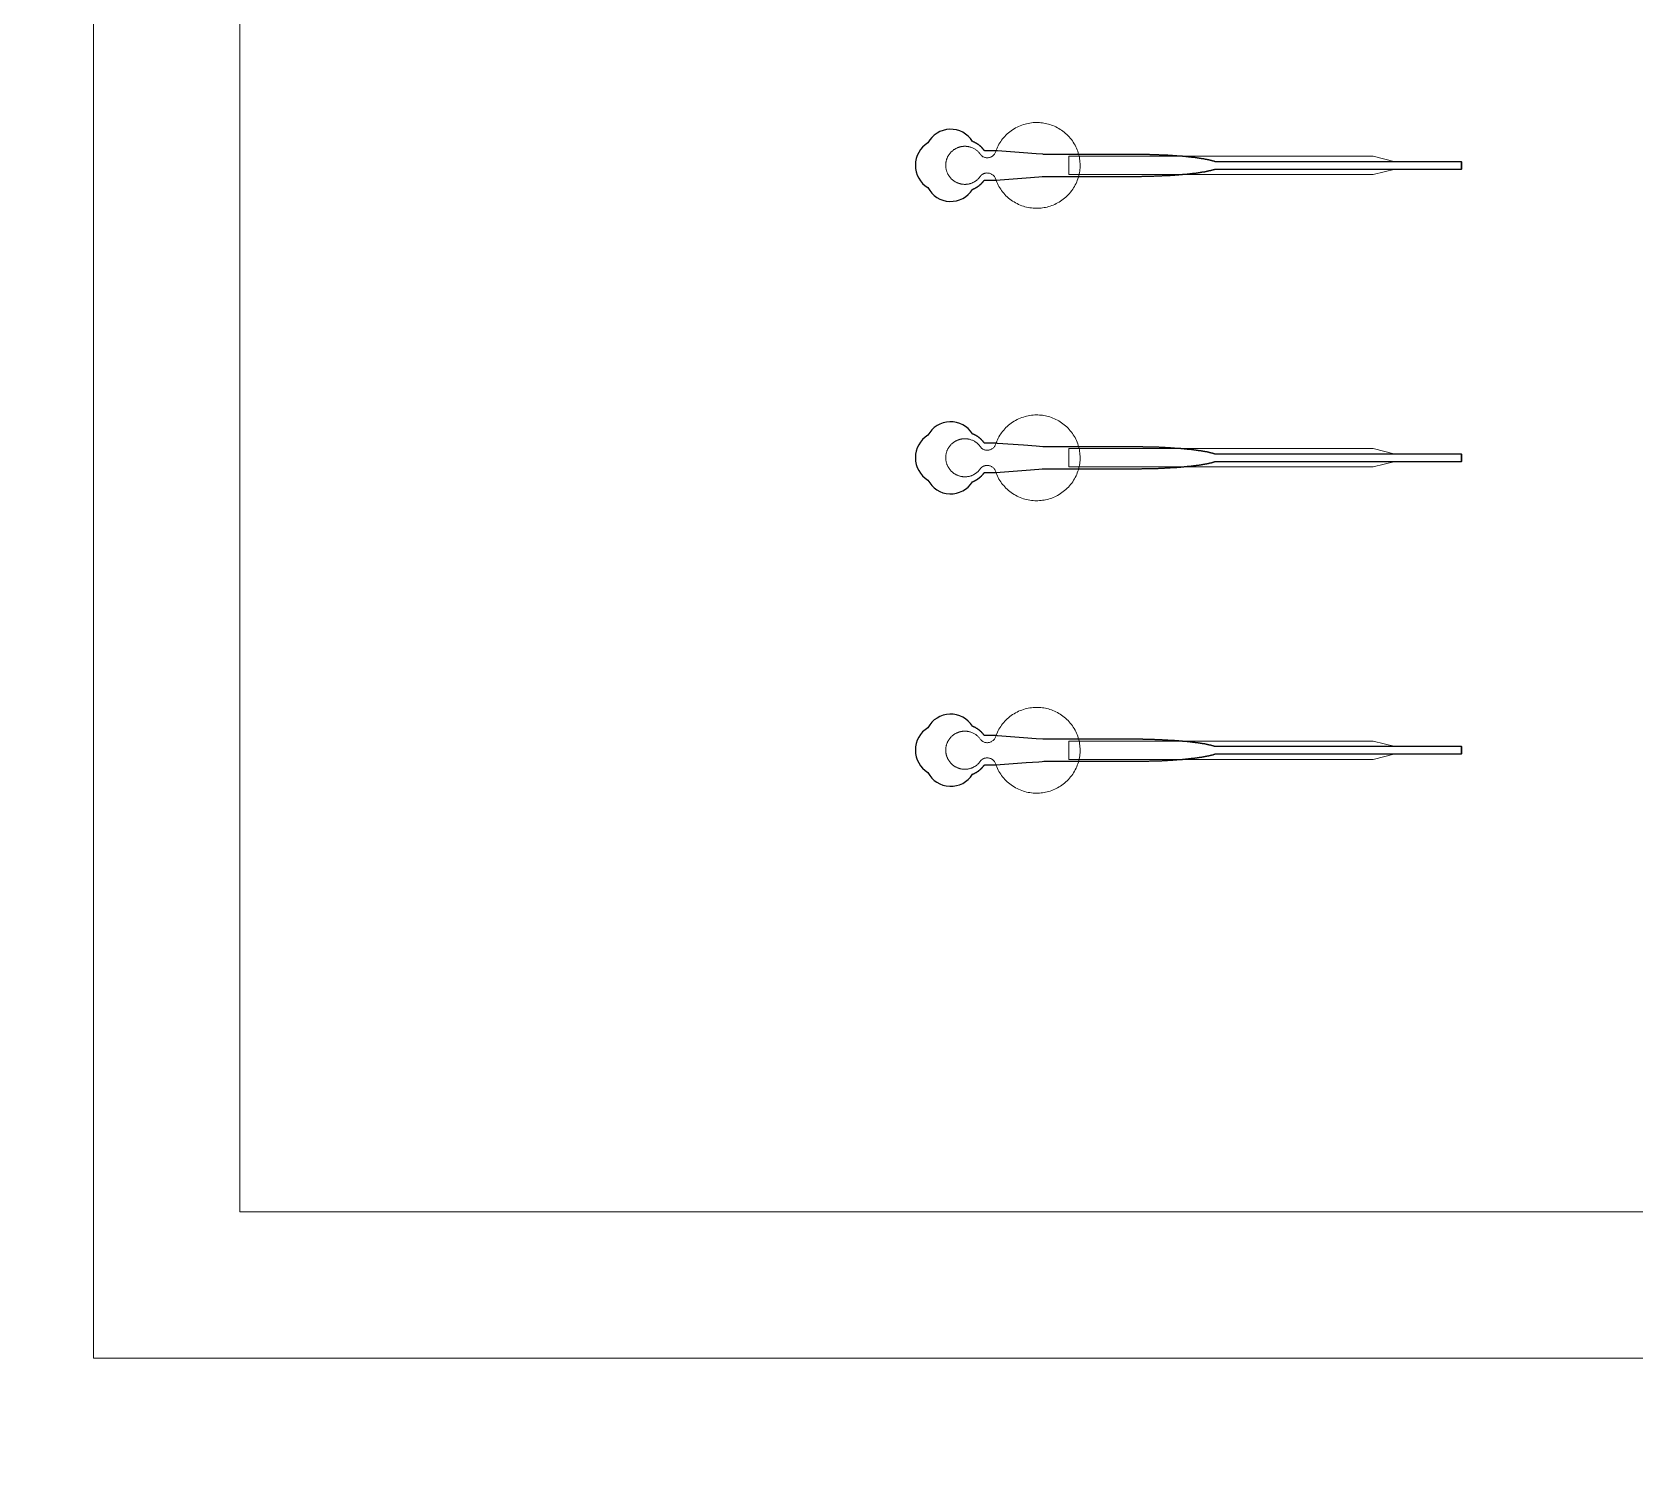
# Model space of a CAD drawing. Header units: inches. Extents: x -52997 to 52003, y -52254 to 52746.
# Drawn here: x -32844 to -21881, y -21043 to -11278 of the extents above; entities that cross this region are included whole.
import ezdxf

# ---------------------------------------------------------------- set-up
doc = ezdxf.new("R2010")
doc.units = ezdxf.units.IN
doc.header["$MEASUREMENT"] = 0
doc.layers.add('1', color=1, linetype='Continuous')
doc.layers.add('2', color=140, linetype='Continuous', lineweight=0)
doc.layers.add('3', color=90, linetype='Continuous', lineweight=0)

msp = doc.modelspace()

# ---------------------------------------------------------------- linework, layer by layer
at = {"layer": '1'}
for points in [[(-16283, -47486), (0, -47486), (16283, -47486, 5.999107)], [(-16250, -47286), (0, -47286), (16250, -47286, 5.986812)], [(-13686, -45486), (0, -45486), (13686, -45486, 6.794322)], [(-26412, -12354), (-26412, -12353), (-26411, -12353), (-26410, -12353), (-26409, -12352), (-26408, -12352), (-26407, -12352), (-26407, -12351), (-26406, -12351), (-26405, -12351), (-26404, -12350), (-26403, -12350), (-26402, -12350), (-26401, -12349), (-26401, -12349), (-26400, -12348), (-26399, -12348), (-26398, -12347), (-26397, -12347), (-26396, -12347), (-26395, -12346), (-26395, -12346), (-26394, -12345), (-26393, -12345), (-26392, -12344), (-26391, -12344), (-26390, -12343), (-26389, -12343), (-26389, -12342), (-26388, -12342), (-26387, -12342), (-26386, -12341), (-26385, -12341), (-26384, -12340), (-26384, -12339), (-26383, -12339), (-26382, -12338), (-26381, -12338), (-26380, -12337), (-26379, -12337), (-26378, -12336), (-26378, -12336), (-26377, -12335), (-26376, -12335), (-26375, -12334), (-26374, -12333), (-26373, -12333), (-26373, -12332), (-26372, -12332), (-26371, -12331), (-26370, -12330), (-26369, -12330), (-26369, -12329), (-26368, -12329), (-26367, -12328), (-26366, -12327), (-26365, -12327), (-26364, -12326), (-26364, -12325), (-26363, -12325), (-26362, -12324), (-26361, -12323), (-26361, -12323), (-26360, -12322), (-26359, -12321), (-26358, -12321), (-26357, -12320), (-26357, -12319), (-26356, -12319), (-26355, -12318), (-26354, -12317), (-26354, -12317), (-26353, -12316), (-26352, -12315), (-26351, -12315), (-26351, -12314), (-26350, -12313), (-26349, -12312), (-26349, -12312), (-26348, -12311), (-26347, -12310), (-26347, -12310), (-26346, -12309), (-26345, -12308), (-26344, -12307), (-26344, -12307), (-26343, -12306), (-26342, -12305), (-26342, -12304), (-26341, -12304), (-26341, -12303), (-26340, -12302), (-26339, -12301), (-26339, -12301), (-26338, -12300), (-26337, -12299), (-26337, -12298), (-26336, -12298), (-26336, -12297), (-26335, -12296), (-26334, -12295), (-26334, -12295), (-26333, -12294), (-26333, -12293), (-26332, -12292), (-26332, -12291), (-26331, -12291), (-26330, -12290), (-26287, -12290), (-26265, -12290), (-26254, -12290), (-26251, -12290), (-26250, -12290), (-26250, -12290), (-26250, -12290), (-26250, -12290), (-26250, -12290), (-26250, -12290), (-26250, -12290), (-26250, -12290), (-26249, -12290), (-26248, -12290), (-26245, -12290), (-26223, -12288), (-26046, -12274), (-25958, -12268), (-25936, -12266), (-25925, -12265), (-25924, -12265), (-25924, -12265), (-25924, -12265), (-25924, -12265), (-25924, -12265), (-25924, -12265), (-25663, -12265), (-25657, -12265), (-25644, -12265), (-25544, -12265), (-25343, -12265), (-25330, -12265), (-25324, -12265), (-25321, -12265), (-25319, -12265), (-25319, -12265), (-25319, -12265), (-25318, -12265), (-25318, -12265), (-25318, -12265), (-25318, -12265), (-25318, -12265), (-25313, -12265), (-25309, -12265), (-25304, -12265), (-25299, -12265), (-25295, -12265), (-25290, -12265), (-25285, -12265), (-25281, -12265), (-25276, -12265), (-25271, -12265), (-25267, -12265), (-25262, -12265), (-25257, -12265), (-25252, -12264), (-25248, -12264), (-25243, -12264), (-25238, -12264), (-25233, -12264), (-25229, -12264), (-25224, -12264), (-25219, -12264), (-25214, -12264), (-25209, -12264), (-25205, -12264), (-25200, -12263), (-25195, -12263), (-25190, -12263), (-25185, -12263), (-25180, -12263), (-25176, -12263), (-25171, -12263), (-25166, -12262), (-25161, -12262), (-25156, -12262), (-25151, -12262), (-25147, -12262), (-25142, -12262), (-25137, -12261), (-25132, -12261), (-25127, -12261), (-25123, -12261), (-25118, -12261), (-25113, -12260), (-25108, -12260), (-25103, -12260), (-25099, -12260), (-25094, -12259), (-25089, -12259), (-25084, -12259), (-25079, -12259), (-25075, -12258), (-25070, -12258), (-25065, -12258), (-25061, -12258), (-25056, -12257), (-25051, -12257), (-25047, -12257), (-25042, -12257), (-25037, -12256), (-25033, -12256), (-25028, -12256), (-25023, -12255), (-25019, -12255), (-25017, -12255), (-25014, -12255), (-25012, -12254), (-25010, -12254), (-25008, -12254), (-25005, -12254), (-25003, -12254), (-25001, -12254), (-24999, -12253), (-24996, -12253), (-24994, -12253), (-24992, -12253), (-24990, -12253), (-24987, -12253), (-24985, -12252), (-24983, -12252), (-24981, -12252), (-24979, -12252), (-24976, -12252), (-24974, -12251), (-24972, -12251), (-24970, -12251), (-24968, -12251), (-24966, -12251), (-24963, -12250), (-24961, -12250), (-24959, -12250), (-24957, -12250), (-24955, -12250), (-24953, -12249), (-24951, -12249), (-24949, -12249), (-24946, -12249), (-24944, -12249), (-24942, -12248), (-24940, -12248), (-24938, -12248), (-24936, -12248), (-24934, -12248), (-24932, -12247), (-24930, -12247), (-24928, -12247), (-24926, -12247), (-24924, -12246), (-24922, -12246), (-24920, -12246), (-24918, -12246), (-24916, -12246), (-24914, -12245), (-24912, -12245), (-24910, -12245), (-24908, -12245), (-24906, -12244), (-24904, -12244), (-24902, -12244), (-24900, -12244), (-24898, -12243), (-24896, -12243), (-24894, -12243), (-24893, -12243), (-24891, -12243), (-24889, -12242), (-24887, -12242), (-24885, -12242), (-24883, -12242), (-24881, -12241), (-24880, -12241), (-24878, -12241), (-24876, -12241), (-24874, -12240), (-24872, -12240), (-24871, -12240), (-24869, -12240), (-24867, -12239), (-24865, -12239), (-24864, -12239), (-24862, -12239), (-24860, -12238), (-24858, -12238), (-24857, -12238), (-24855, -12238), (-24853, -12237), (-24852, -12237), (-24850, -12237), (-24848, -12237), (-24847, -12236), (-24845, -12236), (-24843, -12236), (-24842, -12235), (-24840, -12235), (-24838, -12235), (-24837, -12235), (-24835, -12234), (-24834, -12234), (-24832, -12234), (-24831, -12234), (-24829, -12233), (-24828, -12233), (-24826, -12233), (-24824, -12233), (-24823, -12232), (-24821, -12232), (-24820, -12232), (-24819, -12231), (-24817, -12231), (-24816, -12231), (-24814, -12231), (-24813, -12230), (-24811, -12230), (-24810, -12230), (-24809, -12229), (-24807, -12229), (-24806, -12229), (-24804, -12229), (-24803, -12228), (-24802, -12228), (-24800, -12228), (-24799, -12228), (-24798, -12227), (-24796, -12227), (-24795, -12227), (-24794, -12226), (-24793, -12226), (-24791, -12226), (-24790, -12225), (-24789, -12225), (-24788, -12225), (-24786, -12225), (-24785, -12224), (-24784, -12224), (-24783, -12224), (-24782, -12223), (-24780, -12223), (-24779, -12223), (-24778, -12223), (-24777, -12222), (-24776, -12222), (-24775, -12222), (-24774, -12221), (-24773, -12221), (-24772, -12221), (-24771, -12221), (-24769, -12220), (-24768, -12220), (-24767, -12220), (-24766, -12219), (-24765, -12219), (-24764, -12219), (-24763, -12218), (-24762, -12218), (-24762, -12218), (-24761, -12218), (-24760, -12217), (-24759, -12217), (-24758, -12217), (-24757, -12216), (-24756, -12216), (-24755, -12216), (-24754, -12215), (-24753, -12215), (-23067, -12215), (-23067, -12165), (-24753, -12165), (-24753, -12165), (-24754, -12165), (-24755, -12164), (-24756, -12164), (-24757, -12164), (-24757, -12163), (-24758, -12163), (-24759, -12163), (-24760, -12162), (-24761, -12162), (-24762, -12162), (-24763, -12162), (-24764, -12161), (-24765, -12161), (-24766, -12161), (-24767, -12160), (-24768, -12160), (-24769, -12160), (-24770, -12159), (-24771, -12159), (-24772, -12159), (-24773, -12159), (-24775, -12158), (-24776, -12158), (-24777, -12158), (-24778, -12157), (-24779, -12157), (-24780, -12157), (-24781, -12157), (-24782, -12156), (-24784, -12156), (-24785, -12156), (-24786, -12155), (-24787, -12155), (-24788, -12155), (-24790, -12154), (-24791, -12154), (-24792, -12154), (-24793, -12154), (-24795, -12153), (-24796, -12153), (-24797, -12153), (-24799, -12152), (-24800, -12152), (-24801, -12152), (-24803, -12152), (-24804, -12151), (-24805, -12151), (-24807, -12151), (-24808, -12150), (-24810, -12150), (-24811, -12150), (-24812, -12150), (-24814, -12149), (-24815, -12149), (-24817, -12149), (-24818, -12149), (-24820, -12148), (-24821, -12148), (-24823, -12148), (-24824, -12147), (-24826, -12147), (-24827, -12147), (-24829, -12147), (-24830, -12146), (-24832, -12146), (-24833, -12146), (-24835, -12146), (-24836, -12145), (-24838, -12145), (-24840, -12145), (-24841, -12144), (-24843, -12144), (-24845, -12144), (-24846, -12144), (-24848, -12143), (-24850, -12143), (-24851, -12143), (-24853, -12143), (-24855, -12142), (-24856, -12142), (-24858, -12142), (-24860, -12142), (-24861, -12141), (-24863, -12141), (-24865, -12141), (-24867, -12141), (-24868, -12140), (-24870, -12140), (-24872, -12140), (-24874, -12140), (-24876, -12139), (-24877, -12139), (-24879, -12139), (-24881, -12139), (-24883, -12138), (-24885, -12138), (-24887, -12138), (-24888, -12138), (-24890, -12137), (-24892, -12137), (-24894, -12137), (-24896, -12137), (-24898, -12136), (-24900, -12136), (-24902, -12136), (-24904, -12136), (-24906, -12136), (-24908, -12135), (-24909, -12135), (-24911, -12135), (-24913, -12135), (-24915, -12134), (-24917, -12134), (-24919, -12134), (-24921, -12134), (-24923, -12133), (-24925, -12133), (-24927, -12133), (-24929, -12133), (-24932, -12133), (-24934, -12132), (-24936, -12132), (-24938, -12132), (-24940, -12132), (-24942, -12132), (-24944, -12131), (-24946, -12131), (-24948, -12131), (-24950, -12131), (-24952, -12131), (-24954, -12130), (-24957, -12130), (-24959, -12130), (-24961, -12130), (-24963, -12130), (-24965, -12129), (-24967, -12129), (-24969, -12129), (-24972, -12129), (-24974, -12129), (-24976, -12128), (-24978, -12128), (-24980, -12128), (-24982, -12128), (-24985, -12128), (-24987, -12127), (-24989, -12127), (-24991, -12127), (-24993, -12127), (-24996, -12127), (-24998, -12127), (-25000, -12126), (-25002, -12126), (-25005, -12126), (-25007, -12126), (-25009, -12126), (-25011, -12126), (-25014, -12125), (-25016, -12125), (-25021, -12125), (-25025, -12125), (-25030, -12124), (-25034, -12124), (-25039, -12124), (-25044, -12123), (-25048, -12123), (-25053, -12123), (-25057, -12122), (-25062, -12122), (-25067, -12122), (-25072, -12122), (-25076, -12121), (-25081, -12121), (-25086, -12121), (-25091, -12121), (-25095, -12120), (-25100, -12120), (-25105, -12120), (-25110, -12120), (-25114, -12119), (-25119, -12119), (-25124, -12119), (-25129, -12119), (-25134, -12119), (-25138, -12118), (-25143, -12118), (-25148, -12118), (-25153, -12118), (-25158, -12118), (-25162, -12118), (-25167, -12117), (-25172, -12117), (-25177, -12117), (-25182, -12117), (-25186, -12117), (-25191, -12117), (-25196, -12117), (-25201, -12116), (-25206, -12116), (-25210, -12116), (-25215, -12116), (-25220, -12116), (-25225, -12116), (-25229, -12116), (-25234, -12116), (-25239, -12116), (-25244, -12116), (-25248, -12115), (-25253, -12115), (-25258, -12115), (-25263, -12115), (-25267, -12115), (-25272, -12115), (-25277, -12115), (-25281, -12115), (-25286, -12115), (-25291, -12115), (-25295, -12115), (-25300, -12115), (-25304, -12115), (-25307, -12115), (-25307, -12115), (-25307, -12115), (-25308, -12115), (-25308, -12115), (-25309, -12115), (-25316, -12115), (-25329, -12115), (-25380, -12115), (-25583, -12115), (-25634, -12115), (-25660, -12115), (-25666, -12115), (-25668, -12115), (-25924, -12115), (-25924, -12115), (-25924, -12115), (-25924, -12115), (-25924, -12115), (-25924, -12115), (-25925, -12115), (-25926, -12115), (-25932, -12114), (-25976, -12111), (-26064, -12104), (-26241, -12091), (-26246, -12090), (-26249, -12090), (-26250, -12090), (-26250, -12090), (-26250, -12090), (-26250, -12090), (-26250, -12090), (-26250, -12090), (-26250, -12090), (-26250, -12090), (-26250, -12090), (-26253, -12090), (-26259, -12090), (-26270, -12090), (-26291, -12090), (-26313, -12090), (-26324, -12090), (-26329, -12090), (-26330, -12090), (-26330, -12090), (-26330, -12090), (-26330, -12090), (-26330, -12090), (-26330, -12090), (-26330, -12090), (-26331, -12089), (-26332, -12088), (-26332, -12087), (-26333, -12086), (-26334, -12085), (-26335, -12084), (-26336, -12083), (-26337, -12082), (-26338, -12080), (-26339, -12079), (-26339, -12078), (-26340, -12077), (-26341, -12076), (-26342, -12075), (-26343, -12074), (-26344, -12073), (-26345, -12072), (-26346, -12071), (-26347, -12070), (-26348, -12068), (-26349, -12067), (-26350, -12066), (-26351, -12065), (-26352, -12064), (-26354, -12063), (-26355, -12062), (-26356, -12061), (-26357, -12060), (-26358, -12059), (-26359, -12058), (-26360, -12057), (-26361, -12056), (-26363, -12055), (-26364, -12054), (-26365, -12053), (-26366, -12052), (-26367, -12051), (-26369, -12050), (-26370, -12049), (-26371, -12049), (-26372, -12048), (-26374, -12047), (-26375, -12046), (-26376, -12045), (-26378, -12044), (-26379, -12043), (-26380, -12042), (-26382, -12042), (-26383, -12041), (-26384, -12040), (-26386, -12039), (-26387, -12038), (-26388, -12038), (-26390, -12037), (-26391, -12036), (-26392, -12035), (-26394, -12035), (-26395, -12034), (-26397, -12033), (-26398, -12032), (-26399, -12032), (-26401, -12031), (-26402, -12030), (-26404, -12030), (-26405, -12029), (-26406, -12029), (-26408, -12028), (-26409, -12027), (-26411, -12027), (-26412, -12026, 0.576044), (-26717, -12036, 0.560065), (-26717, -12342, 0.578435)], [(-26412, -14354), (-26412, -14353), (-26411, -14353), (-26410, -14353), (-26409, -14352), (-26408, -14352), (-26407, -14352), (-26407, -14351), (-26406, -14351), (-26405, -14351), (-26404, -14350), (-26403, -14350), (-26402, -14350), (-26401, -14349), (-26401, -14349), (-26400, -14348), (-26399, -14348), (-26398, -14347), (-26397, -14347), (-26396, -14347), (-26395, -14346), (-26395, -14346), (-26394, -14345), (-26393, -14345), (-26392, -14344), (-26391, -14344), (-26390, -14343), (-26389, -14343), (-26389, -14342), (-26388, -14342), (-26387, -14342), (-26386, -14341), (-26385, -14341), (-26384, -14340), (-26384, -14339), (-26383, -14339), (-26382, -14338), (-26381, -14338), (-26380, -14337), (-26379, -14337), (-26378, -14336), (-26378, -14336), (-26377, -14335), (-26376, -14335), (-26375, -14334), (-26374, -14333), (-26373, -14333), (-26373, -14332), (-26372, -14332), (-26371, -14331), (-26370, -14330), (-26369, -14330), (-26369, -14329), (-26368, -14329), (-26367, -14328), (-26366, -14327), (-26365, -14327), (-26364, -14326), (-26364, -14325), (-26363, -14325), (-26362, -14324), (-26361, -14323), (-26361, -14323), (-26360, -14322), (-26359, -14321), (-26358, -14321), (-26357, -14320), (-26357, -14319), (-26356, -14319), (-26355, -14318), (-26354, -14317), (-26354, -14317), (-26353, -14316), (-26352, -14315), (-26351, -14315), (-26351, -14314), (-26350, -14313), (-26349, -14312), (-26349, -14312), (-26348, -14311), (-26347, -14310), (-26347, -14310), (-26346, -14309), (-26345, -14308), (-26344, -14307), (-26344, -14307), (-26343, -14306), (-26342, -14305), (-26342, -14304), (-26341, -14304), (-26341, -14303), (-26340, -14302), (-26339, -14301), (-26339, -14301), (-26338, -14300), (-26337, -14299), (-26337, -14298), (-26336, -14298), (-26336, -14297), (-26335, -14296), (-26334, -14295), (-26334, -14295), (-26333, -14294), (-26333, -14293), (-26332, -14292), (-26332, -14291), (-26331, -14291), (-26330, -14290), (-26287, -14290), (-26265, -14290), (-26254, -14290), (-26251, -14290), (-26250, -14290), (-26250, -14290), (-26250, -14290), (-26250, -14290), (-26250, -14290), (-26250, -14290), (-26250, -14290), (-26250, -14290), (-26249, -14290), (-26248, -14290), (-26245, -14290), (-26223, -14288), (-26046, -14274), (-25958, -14268), (-25936, -14266), (-25925, -14265), (-25924, -14265), (-25924, -14265), (-25924, -14265), (-25924, -14265), (-25924, -14265), (-25924, -14265), (-25663, -14265), (-25657, -14265), (-25644, -14265), (-25544, -14265), (-25343, -14265), (-25330, -14265), (-25324, -14265), (-25321, -14265), (-25319, -14265), (-25319, -14265), (-25319, -14265), (-25318, -14265), (-25318, -14265), (-25318, -14265), (-25318, -14265), (-25318, -14265), (-25313, -14265), (-25309, -14265), (-25304, -14265), (-25299, -14265), (-25295, -14265), (-25290, -14265), (-25285, -14265), (-25281, -14265), (-25276, -14265), (-25271, -14265), (-25267, -14265), (-25262, -14265), (-25257, -14265), (-25252, -14264), (-25248, -14264), (-25243, -14264), (-25238, -14264), (-25233, -14264), (-25229, -14264), (-25224, -14264), (-25219, -14264), (-25214, -14264), (-25209, -14264), (-25205, -14264), (-25200, -14263), (-25195, -14263), (-25190, -14263), (-25185, -14263), (-25180, -14263), (-25176, -14263), (-25171, -14263), (-25166, -14262), (-25161, -14262), (-25156, -14262), (-25151, -14262), (-25147, -14262), (-25142, -14262), (-25137, -14261), (-25132, -14261), (-25127, -14261), (-25123, -14261), (-25118, -14261), (-25113, -14260), (-25108, -14260), (-25103, -14260), (-25099, -14260), (-25094, -14259), (-25089, -14259), (-25084, -14259), (-25079, -14259), (-25075, -14258), (-25070, -14258), (-25065, -14258), (-25061, -14258), (-25056, -14257), (-25051, -14257), (-25047, -14257), (-25042, -14257), (-25037, -14256), (-25033, -14256), (-25028, -14256), (-25023, -14255), (-25019, -14255), (-25017, -14255), (-25014, -14255), (-25012, -14254), (-25010, -14254), (-25008, -14254), (-25005, -14254), (-25003, -14254), (-25001, -14254), (-24999, -14253), (-24996, -14253), (-24994, -14253), (-24992, -14253), (-24990, -14253), (-24987, -14253), (-24985, -14252), (-24983, -14252), (-24981, -14252), (-24979, -14252), (-24976, -14252), (-24974, -14251), (-24972, -14251), (-24970, -14251), (-24968, -14251), (-24966, -14251), (-24963, -14250), (-24961, -14250), (-24959, -14250), (-24957, -14250), (-24955, -14250), (-24953, -14249), (-24951, -14249), (-24949, -14249), (-24946, -14249), (-24944, -14249), (-24942, -14248), (-24940, -14248), (-24938, -14248), (-24936, -14248), (-24934, -14248), (-24932, -14247), (-24930, -14247), (-24928, -14247), (-24926, -14247), (-24924, -14246), (-24922, -14246), (-24920, -14246), (-24918, -14246), (-24916, -14246), (-24914, -14245), (-24912, -14245), (-24910, -14245), (-24908, -14245), (-24906, -14244), (-24904, -14244), (-24902, -14244), (-24900, -14244), (-24898, -14243), (-24896, -14243), (-24894, -14243), (-24893, -14243), (-24891, -14243), (-24889, -14242), (-24887, -14242), (-24885, -14242), (-24883, -14242), (-24881, -14241), (-24880, -14241), (-24878, -14241), (-24876, -14241), (-24874, -14240), (-24872, -14240), (-24871, -14240), (-24869, -14240), (-24867, -14239), (-24865, -14239), (-24864, -14239), (-24862, -14239), (-24860, -14238), (-24858, -14238), (-24857, -14238), (-24855, -14238), (-24853, -14237), (-24852, -14237), (-24850, -14237), (-24848, -14237), (-24847, -14236), (-24845, -14236), (-24843, -14236), (-24842, -14235), (-24840, -14235), (-24838, -14235), (-24837, -14235), (-24835, -14234), (-24834, -14234), (-24832, -14234), (-24831, -14234), (-24829, -14233), (-24828, -14233), (-24826, -14233), (-24824, -14233), (-24823, -14232), (-24821, -14232), (-24820, -14232), (-24819, -14231), (-24817, -14231), (-24816, -14231), (-24814, -14231), (-24813, -14230), (-24811, -14230), (-24810, -14230), (-24809, -14229), (-24807, -14229), (-24806, -14229), (-24804, -14229), (-24803, -14228), (-24802, -14228), (-24800, -14228), (-24799, -14228), (-24798, -14227), (-24796, -14227), (-24795, -14227), (-24794, -14226), (-24793, -14226), (-24791, -14226), (-24790, -14225), (-24789, -14225), (-24788, -14225), (-24786, -14225), (-24785, -14224), (-24784, -14224), (-24783, -14224), (-24782, -14223), (-24780, -14223), (-24779, -14223), (-24778, -14223), (-24777, -14222), (-24776, -14222), (-24775, -14222), (-24774, -14221), (-24773, -14221), (-24772, -14221), (-24771, -14221), (-24769, -14220), (-24768, -14220), (-24767, -14220), (-24766, -14219), (-24765, -14219), (-24764, -14219), (-24763, -14218), (-24762, -14218), (-24762, -14218), (-24761, -14218), (-24760, -14217), (-24759, -14217), (-24758, -14217), (-24757, -14216), (-24756, -14216), (-24755, -14216), (-24754, -14215), (-24753, -14215), (-23067, -14215), (-23067, -14165), (-24753, -14165), (-24753, -14165), (-24754, -14165), (-24755, -14164), (-24756, -14164), (-24757, -14164), (-24757, -14163), (-24758, -14163), (-24759, -14163), (-24760, -14162), (-24761, -14162), (-24762, -14162), (-24763, -14162), (-24764, -14161), (-24765, -14161), (-24766, -14161), (-24767, -14160), (-24768, -14160), (-24769, -14160), (-24770, -14159), (-24771, -14159), (-24772, -14159), (-24773, -14159), (-24775, -14158), (-24776, -14158), (-24777, -14158), (-24778, -14157), (-24779, -14157), (-24780, -14157), (-24781, -14157), (-24782, -14156), (-24784, -14156), (-24785, -14156), (-24786, -14155), (-24787, -14155), (-24788, -14155), (-24790, -14154), (-24791, -14154), (-24792, -14154), (-24793, -14154), (-24795, -14153), (-24796, -14153), (-24797, -14153), (-24799, -14152), (-24800, -14152), (-24801, -14152), (-24803, -14152), (-24804, -14151), (-24805, -14151), (-24807, -14151), (-24808, -14150), (-24810, -14150), (-24811, -14150), (-24812, -14150), (-24814, -14149), (-24815, -14149), (-24817, -14149), (-24818, -14149), (-24820, -14148), (-24821, -14148), (-24823, -14148), (-24824, -14147), (-24826, -14147), (-24827, -14147), (-24829, -14147), (-24830, -14146), (-24832, -14146), (-24833, -14146), (-24835, -14146), (-24836, -14145), (-24838, -14145), (-24840, -14145), (-24841, -14144), (-24843, -14144), (-24845, -14144), (-24846, -14144), (-24848, -14143), (-24850, -14143), (-24851, -14143), (-24853, -14143), (-24855, -14142), (-24856, -14142), (-24858, -14142), (-24860, -14142), (-24861, -14141), (-24863, -14141), (-24865, -14141), (-24867, -14141), (-24868, -14140), (-24870, -14140), (-24872, -14140), (-24874, -14140), (-24876, -14139), (-24877, -14139), (-24879, -14139), (-24881, -14139), (-24883, -14138), (-24885, -14138), (-24887, -14138), (-24888, -14138), (-24890, -14137), (-24892, -14137), (-24894, -14137), (-24896, -14137), (-24898, -14136), (-24900, -14136), (-24902, -14136), (-24904, -14136), (-24906, -14136), (-24908, -14135), (-24909, -14135), (-24911, -14135), (-24913, -14135), (-24915, -14134), (-24917, -14134), (-24919, -14134), (-24921, -14134), (-24923, -14133), (-24925, -14133), (-24927, -14133), (-24929, -14133), (-24932, -14133), (-24934, -14132), (-24936, -14132), (-24938, -14132), (-24940, -14132), (-24942, -14132), (-24944, -14131), (-24946, -14131), (-24948, -14131), (-24950, -14131), (-24952, -14131), (-24954, -14130), (-24957, -14130), (-24959, -14130), (-24961, -14130), (-24963, -14130), (-24965, -14129), (-24967, -14129), (-24969, -14129), (-24972, -14129), (-24974, -14129), (-24976, -14128), (-24978, -14128), (-24980, -14128), (-24982, -14128), (-24985, -14128), (-24987, -14127), (-24989, -14127), (-24991, -14127), (-24993, -14127), (-24996, -14127), (-24998, -14127), (-25000, -14126), (-25002, -14126), (-25005, -14126), (-25007, -14126), (-25009, -14126), (-25011, -14126), (-25014, -14125), (-25016, -14125), (-25021, -14125), (-25025, -14125), (-25030, -14124), (-25034, -14124), (-25039, -14124), (-25044, -14123), (-25048, -14123), (-25053, -14123), (-25057, -14122), (-25062, -14122), (-25067, -14122), (-25072, -14122), (-25076, -14121), (-25081, -14121), (-25086, -14121), (-25091, -14121), (-25095, -14120), (-25100, -14120), (-25105, -14120), (-25110, -14120), (-25114, -14119), (-25119, -14119), (-25124, -14119), (-25129, -14119), (-25134, -14119), (-25138, -14118), (-25143, -14118), (-25148, -14118), (-25153, -14118), (-25158, -14118), (-25162, -14118), (-25167, -14117), (-25172, -14117), (-25177, -14117), (-25182, -14117), (-25186, -14117), (-25191, -14117), (-25196, -14117), (-25201, -14116), (-25206, -14116), (-25210, -14116), (-25215, -14116), (-25220, -14116), (-25225, -14116), (-25229, -14116), (-25234, -14116), (-25239, -14116), (-25244, -14116), (-25248, -14115), (-25253, -14115), (-25258, -14115), (-25263, -14115), (-25267, -14115), (-25272, -14115), (-25277, -14115), (-25281, -14115), (-25286, -14115), (-25291, -14115), (-25295, -14115), (-25300, -14115), (-25304, -14115), (-25307, -14115), (-25307, -14115), (-25307, -14115), (-25308, -14115), (-25308, -14115), (-25309, -14115), (-25316, -14115), (-25329, -14115), (-25380, -14115), (-25583, -14115), (-25634, -14115), (-25660, -14115), (-25666, -14115), (-25668, -14115), (-25924, -14115), (-25924, -14115), (-25924, -14115), (-25924, -14115), (-25924, -14115), (-25924, -14115), (-25925, -14115), (-25926, -14115), (-25932, -14114), (-25976, -14111), (-26064, -14104), (-26241, -14091), (-26246, -14090), (-26249, -14090), (-26250, -14090), (-26250, -14090), (-26250, -14090), (-26250, -14090), (-26250, -14090), (-26250, -14090), (-26250, -14090), (-26250, -14090), (-26250, -14090), (-26253, -14090), (-26259, -14090), (-26270, -14090), (-26291, -14090), (-26313, -14090), (-26324, -14090), (-26329, -14090), (-26330, -14090), (-26330, -14090), (-26330, -14090), (-26330, -14090), (-26330, -14090), (-26330, -14090), (-26330, -14090), (-26331, -14089), (-26332, -14088), (-26332, -14087), (-26333, -14086), (-26334, -14085), (-26335, -14084), (-26336, -14083), (-26337, -14082), (-26338, -14080), (-26339, -14079), (-26339, -14078), (-26340, -14077), (-26341, -14076), (-26342, -14075), (-26343, -14074), (-26344, -14073), (-26345, -14072), (-26346, -14071), (-26347, -14070), (-26348, -14068), (-26349, -14067), (-26350, -14066), (-26351, -14065), (-26352, -14064), (-26354, -14063), (-26355, -14062), (-26356, -14061), (-26357, -14060), (-26358, -14059), (-26359, -14058), (-26360, -14057), (-26361, -14056), (-26363, -14055), (-26364, -14054), (-26365, -14053), (-26366, -14052), (-26367, -14051), (-26369, -14050), (-26370, -14049), (-26371, -14049), (-26372, -14048), (-26374, -14047), (-26375, -14046), (-26376, -14045), (-26378, -14044), (-26379, -14043), (-26380, -14042), (-26382, -14042), (-26383, -14041), (-26384, -14040), (-26386, -14039), (-26387, -14038), (-26388, -14038), (-26390, -14037), (-26391, -14036), (-26392, -14035), (-26394, -14035), (-26395, -14034), (-26397, -14033), (-26398, -14032), (-26399, -14032), (-26401, -14031), (-26402, -14030), (-26404, -14030), (-26405, -14029), (-26406, -14029), (-26408, -14028), (-26409, -14027), (-26411, -14027), (-26412, -14026, 0.576044), (-26717, -14036, 0.560065), (-26717, -14342, 0.578435)], [(-26412, -16354), (-26412, -16353), (-26411, -16353), (-26410, -16353), (-26409, -16352), (-26408, -16352), (-26407, -16352), (-26407, -16351), (-26406, -16351), (-26405, -16351), (-26404, -16350), (-26403, -16350), (-26402, -16350), (-26401, -16349), (-26401, -16349), (-26400, -16348), (-26399, -16348), (-26398, -16347), (-26397, -16347), (-26396, -16347), (-26395, -16346), (-26395, -16346), (-26394, -16345), (-26393, -16345), (-26392, -16344), (-26391, -16344), (-26390, -16343), (-26389, -16343), (-26389, -16342), (-26388, -16342), (-26387, -16342), (-26386, -16341), (-26385, -16341), (-26384, -16340), (-26384, -16339), (-26383, -16339), (-26382, -16338), (-26381, -16338), (-26380, -16337), (-26379, -16337), (-26378, -16336), (-26378, -16336), (-26377, -16335), (-26376, -16335), (-26375, -16334), (-26374, -16333), (-26373, -16333), (-26373, -16332), (-26372, -16332), (-26371, -16331), (-26370, -16330), (-26369, -16330), (-26369, -16329), (-26368, -16329), (-26367, -16328), (-26366, -16327), (-26365, -16327), (-26364, -16326), (-26364, -16325), (-26363, -16325), (-26362, -16324), (-26361, -16323), (-26361, -16323), (-26360, -16322), (-26359, -16321), (-26358, -16321), (-26357, -16320), (-26357, -16319), (-26356, -16319), (-26355, -16318), (-26354, -16317), (-26354, -16317), (-26353, -16316), (-26352, -16315), (-26351, -16315), (-26351, -16314), (-26350, -16313), (-26349, -16312), (-26349, -16312), (-26348, -16311), (-26347, -16310), (-26347, -16310), (-26346, -16309), (-26345, -16308), (-26344, -16307), (-26344, -16307), (-26343, -16306), (-26342, -16305), (-26342, -16304), (-26341, -16304), (-26341, -16303), (-26340, -16302), (-26339, -16301), (-26339, -16301), (-26338, -16300), (-26337, -16299), (-26337, -16298), (-26336, -16298), (-26336, -16297), (-26335, -16296), (-26334, -16295), (-26334, -16295), (-26333, -16294), (-26333, -16293), (-26332, -16292), (-26332, -16291), (-26331, -16291), (-26330, -16290), (-26287, -16290), (-26265, -16290), (-26254, -16290), (-26251, -16290), (-26250, -16290), (-26250, -16290), (-26250, -16290), (-26250, -16290), (-26250, -16290), (-26250, -16290), (-26250, -16290), (-26250, -16290), (-26249, -16290), (-26248, -16290), (-26245, -16290), (-26223, -16288), (-26046, -16274), (-25958, -16268), (-25936, -16266), (-25925, -16265), (-25924, -16265), (-25924, -16265), (-25924, -16265), (-25924, -16265), (-25924, -16265), (-25924, -16265), (-25663, -16265), (-25657, -16265), (-25644, -16265), (-25544, -16265), (-25343, -16265), (-25330, -16265), (-25324, -16265), (-25321, -16265), (-25319, -16265), (-25319, -16265), (-25319, -16265), (-25318, -16265), (-25318, -16265), (-25318, -16265), (-25318, -16265), (-25318, -16265), (-25313, -16265), (-25309, -16265), (-25304, -16265), (-25299, -16265), (-25295, -16265), (-25290, -16265), (-25285, -16265), (-25281, -16265), (-25276, -16265), (-25271, -16265), (-25267, -16265), (-25262, -16265), (-25257, -16265), (-25252, -16264), (-25248, -16264), (-25243, -16264), (-25238, -16264), (-25233, -16264), (-25229, -16264), (-25224, -16264), (-25219, -16264), (-25214, -16264), (-25209, -16264), (-25205, -16264), (-25200, -16263), (-25195, -16263), (-25190, -16263), (-25185, -16263), (-25180, -16263), (-25176, -16263), (-25171, -16263), (-25166, -16262), (-25161, -16262), (-25156, -16262), (-25151, -16262), (-25147, -16262), (-25142, -16262), (-25137, -16261), (-25132, -16261), (-25127, -16261), (-25123, -16261), (-25118, -16261), (-25113, -16260), (-25108, -16260), (-25103, -16260), (-25099, -16260), (-25094, -16259), (-25089, -16259), (-25084, -16259), (-25079, -16259), (-25075, -16258), (-25070, -16258), (-25065, -16258), (-25061, -16258), (-25056, -16257), (-25051, -16257), (-25047, -16257), (-25042, -16257), (-25037, -16256), (-25033, -16256), (-25028, -16256), (-25023, -16255), (-25019, -16255), (-25017, -16255), (-25014, -16255), (-25012, -16254), (-25010, -16254), (-25008, -16254), (-25005, -16254), (-25003, -16254), (-25001, -16254), (-24999, -16253), (-24996, -16253), (-24994, -16253), (-24992, -16253), (-24990, -16253), (-24987, -16253), (-24985, -16252), (-24983, -16252), (-24981, -16252), (-24979, -16252), (-24976, -16252), (-24974, -16251), (-24972, -16251), (-24970, -16251), (-24968, -16251), (-24966, -16251), (-24963, -16250), (-24961, -16250), (-24959, -16250), (-24957, -16250), (-24955, -16250), (-24953, -16249), (-24951, -16249), (-24949, -16249), (-24946, -16249), (-24944, -16249), (-24942, -16248), (-24940, -16248), (-24938, -16248), (-24936, -16248), (-24934, -16248), (-24932, -16247), (-24930, -16247), (-24928, -16247), (-24926, -16247), (-24924, -16246), (-24922, -16246), (-24920, -16246), (-24918, -16246), (-24916, -16246), (-24914, -16245), (-24912, -16245), (-24910, -16245), (-24908, -16245), (-24906, -16244), (-24904, -16244), (-24902, -16244), (-24900, -16244), (-24898, -16243), (-24896, -16243), (-24894, -16243), (-24893, -16243), (-24891, -16243), (-24889, -16242), (-24887, -16242), (-24885, -16242), (-24883, -16242), (-24881, -16241), (-24880, -16241), (-24878, -16241), (-24876, -16241), (-24874, -16240), (-24872, -16240), (-24871, -16240), (-24869, -16240), (-24867, -16239), (-24865, -16239), (-24864, -16239), (-24862, -16239), (-24860, -16238), (-24858, -16238), (-24857, -16238), (-24855, -16238), (-24853, -16237), (-24852, -16237), (-24850, -16237), (-24848, -16237), (-24847, -16236), (-24845, -16236), (-24843, -16236), (-24842, -16235), (-24840, -16235), (-24838, -16235), (-24837, -16235), (-24835, -16234), (-24834, -16234), (-24832, -16234), (-24831, -16234), (-24829, -16233), (-24828, -16233), (-24826, -16233), (-24824, -16233), (-24823, -16232), (-24821, -16232), (-24820, -16232), (-24819, -16231), (-24817, -16231), (-24816, -16231), (-24814, -16231), (-24813, -16230), (-24811, -16230), (-24810, -16230), (-24809, -16229), (-24807, -16229), (-24806, -16229), (-24804, -16229), (-24803, -16228), (-24802, -16228), (-24800, -16228), (-24799, -16228), (-24798, -16227), (-24796, -16227), (-24795, -16227), (-24794, -16226), (-24793, -16226), (-24791, -16226), (-24790, -16225), (-24789, -16225), (-24788, -16225), (-24786, -16225), (-24785, -16224), (-24784, -16224), (-24783, -16224), (-24782, -16223), (-24780, -16223), (-24779, -16223), (-24778, -16223), (-24777, -16222), (-24776, -16222), (-24775, -16222), (-24774, -16221), (-24773, -16221), (-24772, -16221), (-24771, -16221), (-24769, -16220), (-24768, -16220), (-24767, -16220), (-24766, -16219), (-24765, -16219), (-24764, -16219), (-24763, -16218), (-24762, -16218), (-24762, -16218), (-24761, -16218), (-24760, -16217), (-24759, -16217), (-24758, -16217), (-24757, -16216), (-24756, -16216), (-24755, -16216), (-24754, -16215), (-24753, -16215), (-23067, -16215), (-23067, -16165), (-24753, -16165), (-24753, -16165), (-24754, -16165), (-24755, -16164), (-24756, -16164), (-24757, -16164), (-24757, -16163), (-24758, -16163), (-24759, -16163), (-24760, -16162), (-24761, -16162), (-24762, -16162), (-24763, -16162), (-24764, -16161), (-24765, -16161), (-24766, -16161), (-24767, -16160), (-24768, -16160), (-24769, -16160), (-24770, -16159), (-24771, -16159), (-24772, -16159), (-24773, -16159), (-24775, -16158), (-24776, -16158), (-24777, -16158), (-24778, -16157), (-24779, -16157), (-24780, -16157), (-24781, -16157), (-24782, -16156), (-24784, -16156), (-24785, -16156), (-24786, -16155), (-24787, -16155), (-24788, -16155), (-24790, -16154), (-24791, -16154), (-24792, -16154), (-24793, -16154), (-24795, -16153), (-24796, -16153), (-24797, -16153), (-24799, -16152), (-24800, -16152), (-24801, -16152), (-24803, -16152), (-24804, -16151), (-24805, -16151), (-24807, -16151), (-24808, -16150), (-24810, -16150), (-24811, -16150), (-24812, -16150), (-24814, -16149), (-24815, -16149), (-24817, -16149), (-24818, -16149), (-24820, -16148), (-24821, -16148), (-24823, -16148), (-24824, -16147), (-24826, -16147), (-24827, -16147), (-24829, -16147), (-24830, -16146), (-24832, -16146), (-24833, -16146), (-24835, -16146), (-24836, -16145), (-24838, -16145), (-24840, -16145), (-24841, -16144), (-24843, -16144), (-24845, -16144), (-24846, -16144), (-24848, -16143), (-24850, -16143), (-24851, -16143), (-24853, -16143), (-24855, -16142), (-24856, -16142), (-24858, -16142), (-24860, -16142), (-24861, -16141), (-24863, -16141), (-24865, -16141), (-24867, -16141), (-24868, -16140), (-24870, -16140), (-24872, -16140), (-24874, -16140), (-24876, -16139), (-24877, -16139), (-24879, -16139), (-24881, -16139), (-24883, -16138), (-24885, -16138), (-24887, -16138), (-24888, -16138), (-24890, -16137), (-24892, -16137), (-24894, -16137), (-24896, -16137), (-24898, -16136), (-24900, -16136), (-24902, -16136), (-24904, -16136), (-24906, -16136), (-24908, -16135), (-24909, -16135), (-24911, -16135), (-24913, -16135), (-24915, -16134), (-24917, -16134), (-24919, -16134), (-24921, -16134), (-24923, -16133), (-24925, -16133), (-24927, -16133), (-24929, -16133), (-24932, -16133), (-24934, -16132), (-24936, -16132), (-24938, -16132), (-24940, -16132), (-24942, -16132), (-24944, -16131), (-24946, -16131), (-24948, -16131), (-24950, -16131), (-24952, -16131), (-24954, -16130), (-24957, -16130), (-24959, -16130), (-24961, -16130), (-24963, -16130), (-24965, -16129), (-24967, -16129), (-24969, -16129), (-24972, -16129), (-24974, -16129), (-24976, -16128), (-24978, -16128), (-24980, -16128), (-24982, -16128), (-24985, -16128), (-24987, -16127), (-24989, -16127), (-24991, -16127), (-24993, -16127), (-24996, -16127), (-24998, -16127), (-25000, -16126), (-25002, -16126), (-25005, -16126), (-25007, -16126), (-25009, -16126), (-25011, -16126), (-25014, -16125), (-25016, -16125), (-25021, -16125), (-25025, -16125), (-25030, -16124), (-25034, -16124), (-25039, -16124), (-25044, -16123), (-25048, -16123), (-25053, -16123), (-25057, -16122), (-25062, -16122), (-25067, -16122), (-25072, -16122), (-25076, -16121), (-25081, -16121), (-25086, -16121), (-25091, -16121), (-25095, -16120), (-25100, -16120), (-25105, -16120), (-25110, -16120), (-25114, -16119), (-25119, -16119), (-25124, -16119), (-25129, -16119), (-25134, -16119), (-25138, -16118), (-25143, -16118), (-25148, -16118), (-25153, -16118), (-25158, -16118), (-25162, -16118), (-25167, -16117), (-25172, -16117), (-25177, -16117), (-25182, -16117), (-25186, -16117), (-25191, -16117), (-25196, -16117), (-25201, -16116), (-25206, -16116), (-25210, -16116), (-25215, -16116), (-25220, -16116), (-25225, -16116), (-25229, -16116), (-25234, -16116), (-25239, -16116), (-25244, -16116), (-25248, -16115), (-25253, -16115), (-25258, -16115), (-25263, -16115), (-25267, -16115), (-25272, -16115), (-25277, -16115), (-25281, -16115), (-25286, -16115), (-25291, -16115), (-25295, -16115), (-25300, -16115), (-25304, -16115), (-25307, -16115), (-25307, -16115), (-25307, -16115), (-25308, -16115), (-25308, -16115), (-25309, -16115), (-25316, -16115), (-25329, -16115), (-25380, -16115), (-25583, -16115), (-25634, -16115), (-25660, -16115), (-25666, -16115), (-25668, -16115), (-25924, -16115), (-25924, -16115), (-25924, -16115), (-25924, -16115), (-25924, -16115), (-25924, -16115), (-25925, -16115), (-25926, -16115), (-25932, -16114), (-25976, -16111), (-26064, -16104), (-26241, -16091), (-26246, -16090), (-26249, -16090), (-26250, -16090), (-26250, -16090), (-26250, -16090), (-26250, -16090), (-26250, -16090), (-26250, -16090), (-26250, -16090), (-26250, -16090), (-26250, -16090), (-26253, -16090), (-26259, -16090), (-26270, -16090), (-26291, -16090), (-26313, -16090), (-26324, -16090), (-26329, -16090), (-26330, -16090), (-26330, -16090), (-26330, -16090), (-26330, -16090), (-26330, -16090), (-26330, -16090), (-26330, -16090), (-26331, -16089), (-26332, -16088), (-26332, -16087), (-26333, -16086), (-26334, -16085), (-26335, -16084), (-26336, -16083), (-26337, -16082), (-26338, -16080), (-26339, -16079), (-26339, -16078), (-26340, -16077), (-26341, -16076), (-26342, -16075), (-26343, -16074), (-26344, -16073), (-26345, -16072), (-26346, -16071), (-26347, -16070), (-26348, -16068), (-26349, -16067), (-26350, -16066), (-26351, -16065), (-26352, -16064), (-26354, -16063), (-26355, -16062), (-26356, -16061), (-26357, -16060), (-26358, -16059), (-26359, -16058), (-26360, -16057), (-26361, -16056), (-26363, -16055), (-26364, -16054), (-26365, -16053), (-26366, -16052), (-26367, -16051), (-26369, -16050), (-26370, -16049), (-26371, -16049), (-26372, -16048), (-26374, -16047), (-26375, -16046), (-26376, -16045), (-26378, -16044), (-26379, -16043), (-26380, -16042), (-26382, -16042), (-26383, -16041), (-26384, -16040), (-26386, -16039), (-26387, -16038), (-26388, -16038), (-26390, -16037), (-26391, -16036), (-26392, -16035), (-26394, -16035), (-26395, -16034), (-26397, -16033), (-26398, -16032), (-26399, -16032), (-26401, -16031), (-26402, -16030), (-26404, -16030), (-26405, -16029), (-26406, -16029), (-26408, -16028), (-26409, -16027), (-26411, -16027), (-26412, -16026, 0.576044), (-26717, -16036, 0.560065), (-26717, -16342, 0.578435)]]:
    msp.add_lwpolyline(points, format="xyb", close=True, dxfattribs=at)
msp.add_circle((-497, 246), 52500, dxfattribs=at)
at = {"layer": '2'}
for points in [[(-16283, -47486), (0, -47486), (16283, -47486, 5.999107)], [(-16250, -47286), (0, -47286), (16250, -47286, 5.986812)], [(-13686, -45486), (0, -45486), (13686, -45486, 6.794322)]]:
    msp.add_lwpolyline(points, format="xyb", close=True, dxfattribs=at)
for points in [[(32577, 17900), (32577, -20347), (-32423, -20347), (-32423, 17900)], [(31577, 16900), (31577, -19347), (-31423, -19347), (-31423, 16900)]]:
    msp.add_lwpolyline(points, close=True, dxfattribs=at)
msp.add_circle((-497, 246), 52500, dxfattribs=at)
for points in [[(-26355, -12260), (-26333, -12237), (-26301, -12243), (-26270, -12248), (-26256, -12277), (-26181, -12518), (-25929, -12480), (-25677, -12442), (-25676, -12190), (-25676, -11938), (-25928, -11900), (-26180, -11862), (-26256, -12103), (-26269, -12131), (-26300, -12137), (-26331, -12143), (-26353, -12121), (-26405, -12038), (-26499, -12064), (-26594, -12090), (-26595, -12188), (-26596, -12286), (-26502, -12314), (-26408, -12343), (-26355, -12260)], [(-26355, -14260), (-26333, -14237), (-26301, -14243), (-26270, -14248), (-26256, -14277), (-26181, -14518), (-25929, -14480), (-25677, -14442), (-25676, -14190), (-25676, -13938), (-25928, -13900), (-26180, -13862), (-26256, -14103), (-26269, -14131), (-26300, -14137), (-26331, -14143), (-26353, -14121), (-26405, -14038), (-26499, -14064), (-26594, -14090), (-26595, -14188), (-26596, -14286), (-26502, -14314), (-26408, -14343), (-26355, -14260)], [(-26355, -16260), (-26333, -16237), (-26301, -16243), (-26270, -16248), (-26256, -16277), (-26181, -16518), (-25929, -16480), (-25677, -16442), (-25676, -16190), (-25676, -15938), (-25928, -15900), (-26180, -15862), (-26256, -16103), (-26269, -16131), (-26300, -16137), (-26331, -16143), (-26353, -16121), (-26405, -16038), (-26499, -16064), (-26594, -16090), (-26595, -16188), (-26596, -16286), (-26502, -16314), (-26408, -16343), (-26355, -16260)]]:
    msp.add_rational_spline(points, [1, 0.884783429184, 1, 0.884783429184, 1, 0.758252289935, 1, 0.758252289935, 1, 0.758252289935, 1, 0.758252289935, 1, 0.888941908896, 1, 0.888941908896, 1, 0.79946124759, 1, 0.79946124759, 1, 0.79946124759, 1, 0.79946124759, 1], degree=2, knots=[0, 0, 0, 0.969535, 0.969535, 1.939069, 1.939069, 3.359405, 3.359405, 4.779741, 4.779741, 6.200078, 6.200078, 7.620414, 7.620414, 8.571947, 8.571947, 9.52348, 9.52348, 10.812277, 10.812277, 12.101074, 12.101074, 13.389871, 13.389871, 14.678668, 14.678668, 14.678668], dxfattribs=at)
at = {"layer": '3'}
for points in [[(-16283, -47486), (0, -47486), (16283, -47486, 5.999107)], [(-16283, -47486), (0, -47486), (16283, -47486, 5.999107)], [(-16250, -47286), (0, -47286), (16250, -47286, 5.986812)], [(-16250, -47286), (0, -47286), (16250, -47286, 5.986812)], [(-13686, -45486), (0, -45486), (13686, -45486, 6.794322)], [(-13686, -45486), (0, -45486), (13686, -45486, 6.794322)]]:
    msp.add_lwpolyline(points, format="xyb", close=True, dxfattribs=at)
for points in [[(-25752, -12127), (-23672, -12127), (-23522, -12165), (-23065, -12165), (-23065, -12215), (-23522, -12215), (-23672, -12252), (-25752, -12252)], [(-25752, -14127), (-23672, -14127), (-23522, -14165), (-23065, -14165), (-23065, -14215), (-23522, -14215), (-23672, -14252), (-25752, -14252)], [(-25752, -16127), (-23672, -16127), (-23522, -16165), (-23065, -16165), (-23065, -16215), (-23522, -16215), (-23672, -16252), (-25752, -16252)]]:
    msp.add_lwpolyline(points, close=True, dxfattribs=at)
msp.add_circle((-497, 246), 52500, dxfattribs=at)
msp.add_circle((-497, 246), 52500, dxfattribs=at)

doc.saveas('drawing.dxf')
